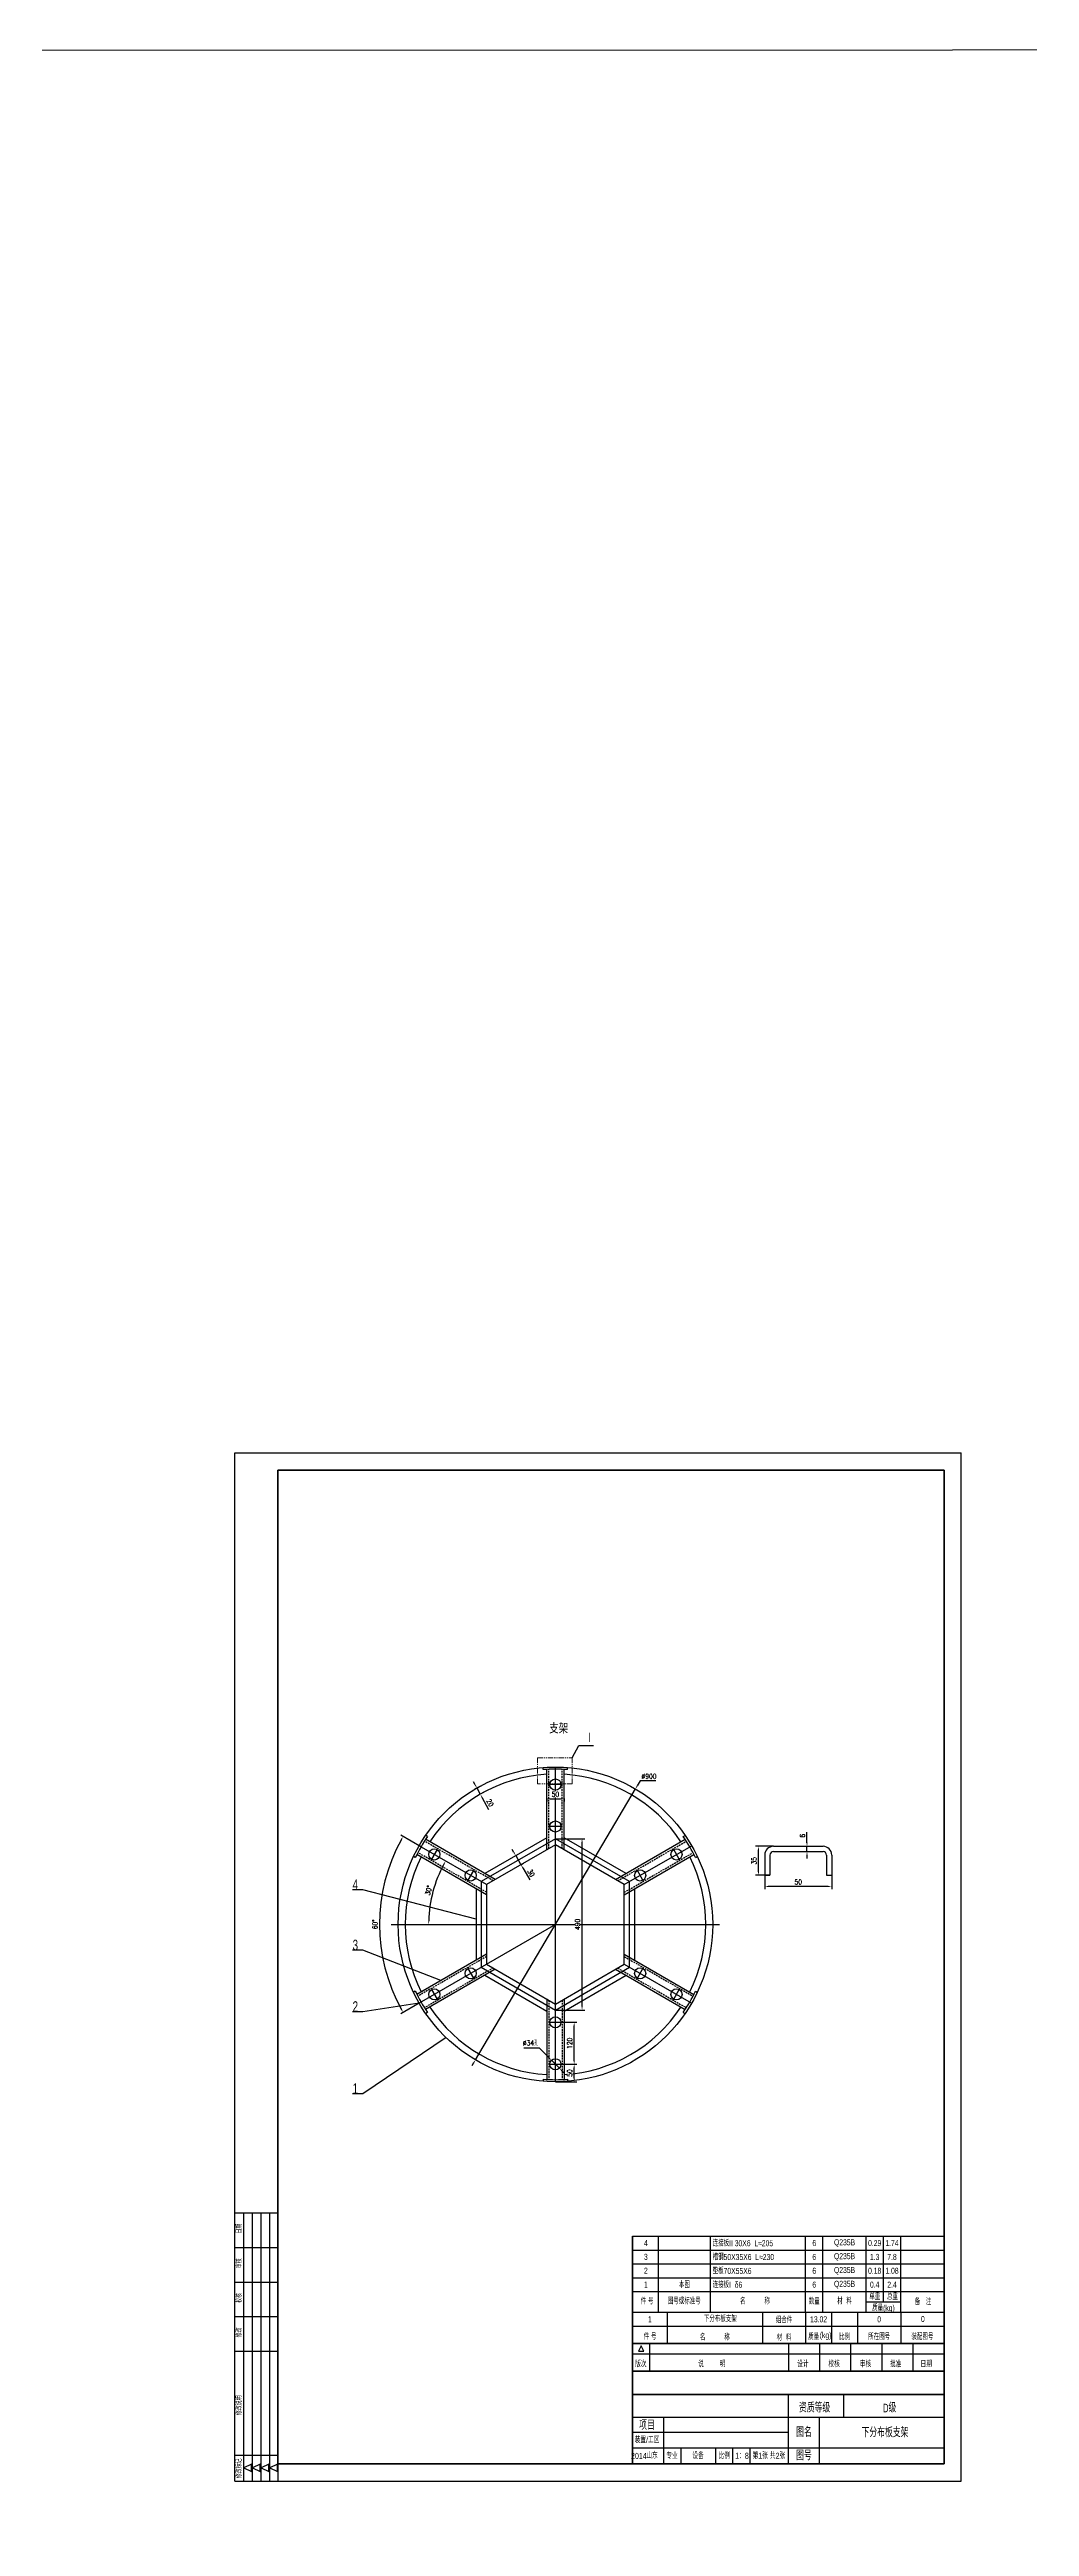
# Model space of a CAD drawing. Header units: millimetres. Extents: x 173791 to 206178, y -159089 to -143118.
# Drawn here: x 179192 to 181996, y -150201 to -143118 of the extents above; entities that cross this region are included whole.
import ezdxf
from ezdxf.enums import TextEntityAlignment as Align

# ---------------------------------------------------------------- set-up
doc = ezdxf.new("R2010")
doc.units = ezdxf.units.MM
doc.linetypes.add('DASHED', pattern=[0.75, 0.5, -0.25])
doc.linetypes.add('PHANTOM', pattern=[2.5, 1.25, -0.25, 0.25, -0.25, 0.25, -0.25])
doc.layers.add('4虚线层', color=6, linetype='DASHED')
doc.layers.add('5（双点划线）', color=2, linetype='PHANTOM', lineweight=20)
doc.layers.add('图层1', color=4, linetype='Continuous', lineweight=35)
doc.styles.add('TH_GBDIM', font='romans.shx', dxfattribs={"width": 0.8, "bigfont": 'gbcbig.shx'})
doc.styles.add('样式 3.5', font='roms.shx', dxfattribs={"width": 0.7, "height": 3.5, "bigfont": 'hztxt.shx'})
doc.styles.add('样式 5', font='roms.shx', dxfattribs={"width": 0.67, "height": 5, "bigfont": 'hztxt.shx'})
doc.dimstyles.new('TH_GBDIM', dxfattribs={"dimtxt": 3.5, "dimasz": 2.5, "dimexe": 2, "dimexo": 0, "dimgap": 1.5, "dimtad": 1, "dimdec": 1, "dimzin": 0, "dimdsep": 46, "dimtxsty": 'TH_GBDIM', "dimcen": 2.5, "dimclrd": 130, "dimclre": 130, "dimclrt": 3, "dimadec": 0, "dimazin": 0, "dimtfac": 0.714286, "dimtdec": 1, "dimtmove": 0, "dimatfit": 3, "dimfxl": 0, "dimtzin": 0, "dimlwd": -1, "dimlwe": -1, "dimarcsym": 0})

# ---------------------------------------------------------------- blocks, each defined once
blk = doc.blocks.new('*D26')
at = {"color": 130, "linetype": 'Continuous', "transparency": 16777216}
for p, q in [((180614.2, -148118.8), (180614.2, -148128.1)), ((180624.2, -148120.1), (180654.2, -148120.1))]:
    blk.add_line(p, q, dxfattribs=at)
at = {"color": 130, "transparency": 16777216}
blk.add_line((180664.2, -148118.8), (180664.2, -148128.1), dxfattribs=at)
for points in [[(180624.2, -148118.4), (180624.2, -148121.8), (180614.2, -148120.1)], [(180654.2, -148118.4), (180654.2, -148121.8), (180664.2, -148120.1)]]:
    blk.add_solid(points, dxfattribs=at)
at = {"color": 3, "transparency": 16777216, "insert": (180639.2, -148107.1), "char_height": 14, "attachment_point": 5, "style": 'TH_GBDIM', "bg_fill": 3, "box_fill_scale": 1.1, "bg_fill_color": 256, "bg_fill_true_color": 13158600, "bg_fill_transparency": 0}
blk.add_mtext('50', dxfattribs=at)
at = {"layer": 'Defpoints', "color": 0, "transparency": 16777216}
for p in [(180614.2, -148118.8), (180664.2, -148118.8), (180664.2, -148120.1)]:
    blk.add_point(p, dxfattribs=at)
blk = doc.blocks.new('*D27')
at = {"color": 130, "linetype": 'Continuous', "transparency": 16777216}
for p, q in [((180409.9, -148080.2), (180405.1, -148071.4)), ((180424.8, -148083.5), (180407.6, -148092.8)), ((180414.6, -148089), (180424.2, -148106.6)), ((180428.9, -148115.4), (180448.1, -148150.7))]:
    blk.add_line(p, q, dxfattribs=at)
at = {"color": 130, "transparency": 16777216}
blk.add_line((180434.3, -148101.1), (180417.1, -148110.4), dxfattribs=at)
for points in [[(180411.3, -148079.4), (180408.4, -148081), (180414.6, -148089)], [(180430.4, -148114.6), (180427.5, -148116.2), (180424.2, -148106.6)]]:
    blk.add_solid(points, dxfattribs=at)
at = {"color": 3, "transparency": 16777216, "insert": (180452.3, -148131.2), "char_height": 14, "attachment_point": 5, "rotation": 298.46328, "style": 'TH_GBDIM', "bg_fill": 3, "box_fill_scale": 1.1, "bg_fill_color": 256, "bg_fill_true_color": 13158600, "bg_fill_transparency": 0}
blk.add_mtext('20', dxfattribs=at)
at = {"layer": 'Defpoints', "color": 0, "transparency": 16777216}
for p in [(180424.2, -148106.6), (180424.8, -148083.5), (180434.3, -148101.1)]:
    blk.add_point(p, dxfattribs=at)
blk = doc.blocks.new('*D28')
at = {"color": 130, "linetype": 'Continuous', "transparency": 16777216}
for p, q in [((180520.7, -148273.7), (180515.7, -148265)), ((180525.7, -148282.4), (180532.6, -148278.4)), ((180525.7, -148282.4), (180540.7, -148308.3)), ((180545.7, -148317), (180565.7, -148351.8))]:
    blk.add_line(p, q, dxfattribs=at)
at = {"color": 130, "transparency": 16777216}
blk.add_line((180540.7, -148308.3), (180547.6, -148304.3), dxfattribs=at)
for points in [[(180522.1, -148272.9), (180519.2, -148274.5), (180525.7, -148282.4)], [(180547.1, -148316.2), (180544.2, -148317.8), (180540.7, -148308.3)]]:
    blk.add_solid(points, dxfattribs=at)
at = {"layer": 'Defpoints', "color": 0, "transparency": 16777216}
blk.add_point((180525.7, -148282.4), dxfattribs=at)
at = {"color": 3, "transparency": 16777216, "insert": (180569.5, -148332.2), "char_height": 14, "attachment_point": 5, "rotation": 300, "style": 'TH_GBDIM', "bg_fill": 3, "box_fill_scale": 1.1, "bg_fill_color": 256, "bg_fill_true_color": 13158600, "bg_fill_transparency": 0}
blk.add_mtext('30', dxfattribs=at)
at = {"layer": 'Defpoints', "color": 0, "transparency": 16777216}
blk.add_point((180540.7, -148308.3), dxfattribs=at)
blk.add_point((180540.7, -148308.3), dxfattribs=at)
blk = doc.blocks.new('*D29')
at = {"color": 130, "linetype": 'Continuous', "transparency": 16777216}
for p, q in [((180881.5, -148068.8), (180873.2, -148083)), ((180926.5, -148068.8), (180881.5, -148068.8)), ((180405.3, -148875.2), (180400.3, -148883.8))]:
    blk.add_line(p, q, dxfattribs=at)
at = {"color": 130, "transparency": 16777216}
blk.add_solid([(180403.9, -148874.3), (180406.8, -148876), (180410.4, -148866.6)], dxfattribs=at)
at = {"layer": 'Defpoints', "color": 0, "transparency": 16777216}
blk.add_point((180410.4, -148866.6), dxfattribs=at)
at = {"color": 3, "transparency": 16777216, "insert": (180907, -148055.8), "char_height": 14, "attachment_point": 5, "style": 'TH_GBDIM', "bg_fill": 3, "box_fill_scale": 1.1, "bg_fill_color": 256, "bg_fill_true_color": 13158600, "bg_fill_transparency": 0}
blk.add_mtext('∅900', dxfattribs=at)
at = {"color": 130, "linetype": 'Continuous', "transparency": 16777216}
blk.add_line((180410.4, -148866.6), (180868.1, -148091.6), dxfattribs=at)
at = {"color": 130, "transparency": 16777216}
blk.add_solid([(180871.7, -148082.2), (180874.6, -148083.9), (180868.1, -148091.6)], dxfattribs=at)
at = {"layer": 'Defpoints', "color": 0, "transparency": 16777216}
blk.add_point((180868.1, -148091.6), dxfattribs=at)
blk = doc.blocks.new('*D30')
at = {"color": 130, "linetype": 'Continuous', "transparency": 16777216}
blk.add_arc((180639.2, -148479.1), 362.7, 151.57992, 178.42008, dxfattribs=at)
at = {"color": 130, "transparency": 16777216}
for points in [[(180318.8, -148305.7), (180321.8, -148307.3), (180325.2, -148297.8)], [(180278.4, -148469.1), (180275.1, -148469.1), (180276.6, -148479.1)]]:
    blk.add_solid(points, dxfattribs=at)
at = {"layer": 'Defpoints', "color": 0, "transparency": 16777216}
for p in [(180256.5, -148258.1), (180442.1, -148365.3), (180169.2, -148479.1), (181109.2, -148479.1)]:
    blk.add_point(p, dxfattribs=at)
at = {"color": 3, "transparency": 16777216, "insert": (180276.4, -148381.9), "char_height": 14, "attachment_point": 5, "rotation": 75, "style": 'TH_GBDIM', "bg_fill": 3, "box_fill_scale": 1.1, "bg_fill_color": 256, "bg_fill_true_color": 13158600, "bg_fill_transparency": 0}
blk.add_mtext('30°', dxfattribs=at)
at = {"layer": 'Defpoints', "color": 0, "transparency": 16777216}
blk.add_point((180298.5, -148355.1), dxfattribs=at)
blk = doc.blocks.new('*D31')
at = {"color": 130, "transparency": 16777216}
blk.add_line((180256.5, -148258.1), (180196.5, -148223.5), dxfattribs=at)
at = {"color": 130, "linetype": 'Continuous', "transparency": 16777216}
blk.add_line((180249.5, -148704.1), (180196.5, -148734.7), dxfattribs=at)
blk.add_arc((180639.2, -148479.1), 503.3, 151.13848, 208.86152, dxfattribs=at)
at = {"color": 130, "transparency": 16777216}
for points in [[(180197, -148235.4), (180199.9, -148237), (180203.4, -148227.5)], [(180199.9, -148721.2), (180197, -148722.9), (180203.4, -148730.7)]]:
    blk.add_solid(points, dxfattribs=at)
at = {"layer": 'Defpoints', "color": 0, "transparency": 16777216}
for p in [(180256.5, -148258.1), (180143.6, -148391.7), (180442.1, -148365.3), (180639.2, -148479.1), (180249.5, -148704.1)]:
    blk.add_point(p, dxfattribs=at)
at = {"color": 3, "transparency": 16777216, "insert": (180123, -148479.1), "char_height": 14, "attachment_point": 5, "rotation": 90, "style": 'TH_GBDIM', "bg_fill": 3, "box_fill_scale": 1.1, "bg_fill_color": 256, "bg_fill_true_color": 13158600, "bg_fill_transparency": 0}
blk.add_mtext('60°', dxfattribs=at)
blk = doc.blocks.new('*D32')
at = {"color": 130, "transparency": 16777216}
blk.add_line((180639.2, -148234.1), (180723.5, -148234.1), dxfattribs=at)
at = {"color": 130, "linetype": 'Continuous', "transparency": 16777216}
for p, q in [((180715.5, -148714.1), (180715.5, -148244.1)), ((180639.2, -148724.1), (180723.5, -148724.1))]:
    blk.add_line(p, q, dxfattribs=at)
at = {"color": 130, "transparency": 16777216}
for points in [[(180713.8, -148244.1), (180717.1, -148244.1), (180715.5, -148234.1)], [(180713.8, -148714.1), (180717.1, -148714.1), (180715.5, -148724.1)]]:
    blk.add_solid(points, dxfattribs=at)
at = {"layer": 'Defpoints', "color": 0, "transparency": 16777216}
for p in [(180639.2, -148234.1), (180715.5, -148234.1), (180639.2, -148724.1)]:
    blk.add_point(p, dxfattribs=at)
at = {"color": 3, "transparency": 16777216, "insert": (180702.5, -148479.1), "char_height": 14, "attachment_point": 5, "rotation": 90, "style": 'TH_GBDIM', "bg_fill": 3, "box_fill_scale": 1.1, "bg_fill_color": 256, "bg_fill_true_color": 13158600, "bg_fill_transparency": 0}
blk.add_mtext('490', dxfattribs=at)
blk = doc.blocks.new('*D33')
at = {"color": 130, "transparency": 16777216}
blk.add_line((181238.2, -148338.7), (181238.2, -148378.7), dxfattribs=at)
at = {"color": 130, "linetype": 'Continuous', "transparency": 16777216}
for p, q in [((181419.9, -148370.7), (181248.2, -148370.7)), ((181429.9, -148338.7), (181429.9, -148378.7))]:
    blk.add_line(p, q, dxfattribs=at)
at = {"color": 130, "transparency": 16777216}
for points in [[(181248.2, -148369), (181248.2, -148372.4), (181238.2, -148370.7)], [(181419.9, -148369), (181419.9, -148372.4), (181429.9, -148370.7)]]:
    blk.add_solid(points, dxfattribs=at)
at = {"layer": 'Defpoints', "color": 0, "transparency": 16777216}
for p in [(181238.2, -148338.7), (181238.2, -148370.7), (181429.9, -148338.7)]:
    blk.add_point(p, dxfattribs=at)
at = {"color": 3, "transparency": 16777216, "insert": (181334.1, -148357.7), "char_height": 14, "attachment_point": 5, "style": 'TH_GBDIM', "bg_fill": 3, "box_fill_scale": 1.1, "bg_fill_color": 256, "bg_fill_true_color": 13158600, "bg_fill_transparency": 0}
blk.add_mtext('{50}{}{}', dxfattribs=at)
blk = doc.blocks.new('*D34')
at = {"color": 130, "transparency": 16777216}
blk.add_line((181263.2, -148255.8), (181212.2, -148255.8), dxfattribs=at)
at = {"color": 130, "linetype": 'Continuous', "transparency": 16777216}
for p, q in [((181220.2, -148328.7), (181220.2, -148265.8)), ((181253.2, -148338.7), (181212.2, -148338.7))]:
    blk.add_line(p, q, dxfattribs=at)
at = {"color": 130, "transparency": 16777216}
for points in [[(181218.5, -148265.8), (181221.9, -148265.8), (181220.2, -148255.8)], [(181218.5, -148328.7), (181221.9, -148328.7), (181220.2, -148338.7)]]:
    blk.add_solid(points, dxfattribs=at)
at = {"layer": 'Defpoints', "color": 0, "transparency": 16777216}
for p in [(181263.2, -148255.8), (181253.2, -148338.7)]:
    blk.add_point(p, dxfattribs=at)
at = {"color": 3, "transparency": 16777216, "insert": (181207.2, -148297.2), "char_height": 14, "attachment_point": 5, "rotation": 90, "style": 'TH_GBDIM', "bg_fill": 3, "box_fill_scale": 1.1, "bg_fill_color": 256, "bg_fill_true_color": 13158600, "bg_fill_transparency": 0}
blk.add_mtext('{35}{}{}', dxfattribs=at)
at = {"layer": 'Defpoints', "color": 0, "transparency": 16777216}
blk.add_point((181220.2, -148255.8), dxfattribs=at)
blk = doc.blocks.new('*D35')
at = {"color": 130, "linetype": 'Continuous', "transparency": 16777216}
for p, q in [((181359.1, -148245.8), (181359.1, -148215.3)), ((181334.1, -148270.8), (181367.1, -148270.8)), ((181359.1, -148270.8), (181359.1, -148255.8)), ((181359.1, -148280.8), (181359.1, -148290.8))]:
    blk.add_line(p, q, dxfattribs=at)
at = {"color": 130, "transparency": 16777216}
blk.add_line((181334.1, -148255.8), (181367.1, -148255.8), dxfattribs=at)
for points in [[(181357.4, -148245.8), (181360.8, -148245.8), (181359.1, -148255.8)], [(181357.4, -148280.8), (181360.8, -148280.8), (181359.1, -148270.8)]]:
    blk.add_solid(points, dxfattribs=at)
at = {"layer": 'Defpoints', "color": 0, "transparency": 16777216}
blk.add_point((181334.1, -148270.8), dxfattribs=at)
at = {"color": 3, "transparency": 16777216, "insert": (181346.1, -148225.6), "char_height": 14, "attachment_point": 5, "rotation": 90, "style": 'TH_GBDIM', "bg_fill": 3, "box_fill_scale": 1.1, "bg_fill_color": 256, "bg_fill_true_color": 13158600, "bg_fill_transparency": 0}
blk.add_mtext('{6}{}{}', dxfattribs=at)
at = {"layer": 'Defpoints', "color": 0, "transparency": 16777216}
for p in [(181334.1, -148255.8), (181359.1, -148255.8)]:
    blk.add_point(p, dxfattribs=at)
blk = doc.blocks.new('*D47')
at = {"color": 130, "transparency": 16777216}
blk.add_line((180639.2, -148879.1), (180700.9, -148879.1), dxfattribs=at)
at = {"color": 130, "linetype": 'Continuous', "transparency": 16777216}
for p, q in [((180639.2, -148929.1), (180700.9, -148929.1)), ((180692.9, -148919.1), (180692.9, -148889.1))]:
    blk.add_line(p, q, dxfattribs=at)
at = {"color": 130, "transparency": 16777216}
for points in [[(180691.2, -148889.1), (180694.5, -148889.1), (180692.9, -148879.1)], [(180691.2, -148919.1), (180694.5, -148919.1), (180692.9, -148929.1)]]:
    blk.add_solid(points, dxfattribs=at)
at = {"color": 3, "transparency": 16777216, "insert": (180679.9, -148904.1), "char_height": 14, "attachment_point": 5, "rotation": 90, "style": 'TH_GBDIM', "bg_fill": 3, "box_fill_scale": 1.1, "bg_fill_color": 256, "bg_fill_true_color": 13158600, "bg_fill_transparency": 0}
blk.add_mtext('50', dxfattribs=at)
at = {"layer": 'Defpoints', "color": 0, "transparency": 16777216}
for p in [(180639.2, -148879.1), (180692.9, -148879.1), (180639.2, -148929.1)]:
    blk.add_point(p, dxfattribs=at)
blk = doc.blocks.new('*D48')
at = {"color": 130, "transparency": 16777216}
blk.add_line((180639.2, -148759.1), (180700.9, -148759.1), dxfattribs=at)
at = {"color": 130, "linetype": 'Continuous', "transparency": 16777216}
for p, q in [((180692.9, -148869.1), (180692.9, -148769.1)), ((180639.2, -148879.1), (180700.9, -148879.1))]:
    blk.add_line(p, q, dxfattribs=at)
at = {"color": 130, "transparency": 16777216}
for points in [[(180691.2, -148769.1), (180694.5, -148769.1), (180692.9, -148759.1)], [(180691.2, -148869.1), (180694.5, -148869.1), (180692.9, -148879.1)]]:
    blk.add_solid(points, dxfattribs=at)
at = {"layer": 'Defpoints', "color": 0, "transparency": 16777216}
for p in [(180639.2, -148759.1), (180692.9, -148759.1), (180639.2, -148879.1)]:
    blk.add_point(p, dxfattribs=at)
at = {"color": 3, "transparency": 16777216, "insert": (180679.9, -148819.1), "char_height": 14, "attachment_point": 5, "rotation": 90, "style": 'TH_GBDIM', "bg_fill": 3, "box_fill_scale": 1.1, "bg_fill_color": 256, "bg_fill_true_color": 13158600, "bg_fill_transparency": 0}
blk.add_mtext('120', dxfattribs=at)
blk = doc.blocks.new('*D49')
at = {"color": 130, "linetype": 'Continuous', "transparency": 16777216}
for p, q in [((180548.7, -148832), (180592.7, -148832)), ((180592.7, -148832), (180621, -148860.6)), ((180650.5, -148890.5), (180628, -148867.7)), ((180657.5, -148897.6), (180664.6, -148904.7))]:
    blk.add_line(p, q, dxfattribs=at)
at = {"color": 130, "transparency": 16777216}
blk.add_solid([(180658.7, -148896.4), (180656.3, -148898.8), (180650.5, -148890.5)], dxfattribs=at)
at = {"layer": 'Defpoints', "color": 0, "transparency": 16777216}
for p in [(180628, -148867.7), (180650.5, -148890.5)]:
    blk.add_point(p, dxfattribs=at)
at = {"color": 3, "transparency": 16777216, "insert": (180567.7, -148818.5), "char_height": 14, "attachment_point": 5, "style": 'TH_GBDIM', "bg_fill": 3, "box_fill_scale": 1.1, "bg_fill_color": 256, "bg_fill_true_color": 13158600, "bg_fill_transparency": 0}
blk.add_mtext('{%%c34孔}{}{}', dxfattribs=at)
at = {"color": 130, "transparency": 16777216}
blk.add_solid([(180622.2, -148859.4), (180619.8, -148861.8), (180628, -148867.7)], dxfattribs=at)

msp = doc.modelspace()

# ---------------------------------------------------------------- linework, layer by layer
at = {"color": 7, "linetype": 'Continuous'}
for p, q in [((179721.7, -147130.8), (181800.7, -147130.8)), ((179721.7, -150071.1), (179721.7, -147130.8)), ((181800.7, -150071.1), (181800.7, -147130.8)), ((179721.7, -149303.8), (179845.4, -149303.8)), ((179746.4, -149303.8), (179746.4, -150071.1)), ((179771.2, -149303.8), (179771.2, -150071.1)), ((179795.9, -149303.8), (179795.9, -150071.1)), ((179820.7, -149303.8), (179820.7, -150071.1)), ((179721.7, -149402.8), (179845.4, -149402.8)), ((179721.7, -149501.8), (179845.4, -149501.8)), ((179721.7, -149600.8), (179845.4, -149600.8)), ((179721.7, -149699.8), (179845.4, -149699.8)), ((179721.7, -149996.8), (179845.4, -149996.8)), ((179721.7, -150071.1), (181800.7, -150071.1))]:
    msp.add_line(p, q, dxfattribs=at)
at = {"color": 2}
for p, q in [((180686.9, -148002.3), (180706.2, -147967.5)), ((180706.2, -147967.5), (180748.2, -147967.5))]:
    msp.add_line(p, q, dxfattribs=at)
for p, q in [((180604.2, -148036.5), (180604.2, -148030.5)), ((180614.2, -148265.9), (180614.2, -148035.8)), ((180664.2, -148265.9), (180664.2, -148035.8)), ((180674.2, -148036.5), (180674.2, -148030.5)), ((180467.1, -148350.8), (180267.8, -148235.8)), ((180614.2, -148231.2), (180437.1, -148333.5)), ((180639.2, -148251.4), (180442.1, -148365.3)), ((180836.4, -148365.3), (180639.2, -148251.4)), ((180841.4, -148333.5), (180664.2, -148231.2)), ((180811.4, -148350.8), (181010.7, -148235.8)), ((180442.1, -148394.1), (180242.8, -148279.1)), ((180836.4, -148394.1), (181035.7, -148279.1)), ((181238.2, -148280.8), (181238.2, -148338.7)), ((181253.2, -148280.8), (181253.2, -148338.7)), ((181263.2, -148255.8), (181404.9, -148255.8)), ((181263.2, -148270.8), (181404.9, -148270.8)), ((181414.9, -148280.8), (181414.9, -148338.7)), ((181429.9, -148280.8), (181429.9, -148338.7)), ((180412.1, -148376.8), (180412.1, -148581.4)), ((180442.1, -148365.3), (180442.1, -148592.9)), ((180836.4, -148592.9), (180836.4, -148365.3)), ((180836.4, -148592.9), (180836.4, -148365.3)), ((180866.4, -148581.4), (180866.4, -148376.8)), ((181238.2, -148338.7), (181253.2, -148338.7)), ((181414.9, -148338.7), (181429.9, -148338.7)), ((180442.1, -148564.1), (180242.8, -148679.1)), ((180442.1, -148592.9), (180639.2, -148706.8)), ((180639.2, -148706.8), (180836.4, -148592.9)), ((180836.4, -148564.1), (181035.7, -148679.1)), ((180467.1, -148607.4), (180267.8, -148722.4)), ((180437.1, -148624.7), (180614.2, -148727)), ((180664.2, -148727), (180841.4, -148624.7)), ((180811.4, -148607.4), (181010.7, -148722.4)), ((181040.1, -148670.1), (181045.3, -148673.1)), ((180614.2, -148692.4), (180614.2, -148922.4)), ((180664.2, -148692.4), (180664.2, -148922.4)), ((181005.1, -148730.7), (181010.3, -148733.7)), ((180326.3, -148802.5), (180088.6, -148963.4)), ((180604.2, -148921.7), (180604.2, -148927.7)), ((180674.2, -148921.7), (180674.2, -148927.7)), ((180088.6, -148963.4), (180058.9, -148963.4)), ((180860.2, -149370.6), (181751.2, -149370.6)), ((180934.4, -149588.4), (180934.4, -149370.6)), ((181082.9, -149588.4), (181082.9, -149370.6)), ((181355.2, -149588.4), (181355.2, -149370.6)), ((181404.7, -149588.4), (181404.7, -149370.6)), ((181528.4, -149588.4), (181528.4, -149370.6)), ((181577.9, -149558.7), (181577.9, -149370.6)), ((181627.4, -149588.4), (181627.4, -149370.6)), ((180860.2, -149410.2), (181751.2, -149410.2)), ((180860.2, -149449.8), (181751.2, -149449.8)), ((180860.2, -149489.4), (181751.2, -149489.4)), ((180860.2, -149529), (181751.2, -149529)), ((180860.2, -149588.4), (181751.2, -149588.4)), ((181528.4, -149558.7), (181627.4, -149558.7)), ((180860.2, -149677.5), (181751.2, -149677.5)), ((180860.2, -149690.4), (180860.2, -149715.2)), ((180860.2, -149707.2), (181751.2, -149707.2)), ((180884.2, -149684.3), (180877.4, -149699.4)), ((180877.4, -149699.4), (180891.9, -149699.4)), ((180891.9, -149699.4), (180884.2, -149684.3)), ((180909.7, -149756.7), (180909.7, -149677.5)), ((181305.7, -149677.5), (181305.7, -149756.7)), ((181394.8, -149677.5), (181394.8, -149756.7)), ((181483.9, -149677.5), (181483.9, -149756.7)), ((181573, -149677.5), (181573, -149756.7)), ((181662.1, -149677.5), (181662.1, -149756.7)), ((181305.7, -150021.6), (181305.7, -149823.6)), ((181464.1, -149887.9), (181464.1, -149823.6)), ((180860.2, -149887.9), (181751.2, -149887.9)), ((181305.7, -149932.5), (180860.2, -149932.5)), ((180949.3, -150021.6), (180949.3, -149887.9)), ((181394.8, -150021.6), (181394.8, -149887.9)), ((179845.4, -150021.6), (179845.4, -150071.1)), ((181751.2, -149977), (180860.2, -149977)), ((180998.8, -150021.6), (180998.8, -149977)), ((181097.8, -150021.6), (181097.8, -149977)), ((181147.3, -150021.6), (181147.3, -149977)), ((181196.8, -150021.6), (181196.8, -149977)), ((179769.5, -150022.5), (179747.9, -150033.6)), ((179747.9, -150033.6), (179769.5, -150043.4)), ((179769.5, -150043.4), (179769.5, -150022.5)), ((179794.3, -150022.5), (179772.6, -150033.6)), ((179772.6, -150033.6), (179794.3, -150043.4)), ((179794.3, -150043.4), (179794.3, -150022.5)), ((179819, -150022.5), (179797.4, -150033.6)), ((179797.4, -150033.6), (179819, -150043.4)), ((179819, -150043.4), (179819, -150022.5)), ((179843.8, -150022.5), (179822.1, -150033.6)), ((179822.1, -150033.6), (179843.8, -150043.4)), ((179843.8, -150043.4), (179843.8, -150022.5))]:
    msp.add_line(p, q)
at = {"color": 1, "ltscale": 1.5}
for p, q in [((180639.2, -148929.1), (180639.2, -148029.1)), ((180639.2, -148234.1), (180427.1, -148356.6)), ((180851.4, -148356.6), (180639.2, -148234.1)), ((180442.1, -148365.3), (180256.5, -148258.1)), ((180836.4, -148365.3), (181027.2, -148255.1)), ((180427.1, -148356.6), (180427.1, -148601.6)), ((180851.4, -148601.6), (180851.4, -148356.6)), ((180169.2, -148479.1), (181109.2, -148479.1)), ((180189.2, -148479.1), (181089.2, -148479.1)), ((180639.2, -148479.1), (180249.5, -148704.1)), ((180427.1, -148601.6), (180639.2, -148724.1)), ((180639.2, -148724.1), (180851.4, -148601.6)), ((180836.4, -148592.9), (181027.2, -148703.1)), ((180977.7, -148693), (180993.7, -148665.2))]:
    msp.add_line(p, q, dxfattribs=at)
at = {"color": 4}
for p, q in [((180860.2, -149532), (180860.2, -149556.8)), ((180860.2, -149532), (180860.2, -149556.8)), ((180860.2, -149532), (180860.2, -149556.8)), ((180860.2, -149571.6), (180860.2, -149596.4))]:
    msp.add_line(p, q, dxfattribs=at)
for points in [[(180959.2, -149588.4), (180959.2, -149677.5)], [(181231.4, -149588.4), (181231.4, -149677.5)], [(181355.2, -149588.4), (181355.2, -149677.5)], [(181429.4, -149588.4), (181429.4, -149677.5)], [(181503.7, -149588.4), (181503.7, -149677.5)], [(181627.4, -149588.4), (181627.4, -149677.5)], [(180860.2, -149628), (181751.2, -149628)]]:
    msp.add_lwpolyline(points)
for centre, radius in [((180639.2, -148479.1), 450), ((180985.7, -148679.1), 16)]:
    msp.add_circle(centre, radius)
for centre, radius, start, end in [((180639.2, -148479.1), 444, 85.47875, 94.52125), ((180639.2, -148479.1), 430, 93.33303, 146.66697), ((180639.2, -148479.1), 430, 33.33303, 86.66697), ((180639.2, -148479.1), 430, 153.33303, 206.66697), ((180639.2, -148479.1), 430, 333.33303, 26.66697), ((181263.2, -148280.8), 25, 90, 180), ((181263.2, -148280.8), 10, 90, 180), ((181404.9, -148280.8), 25, 0, 90), ((181404.9, -148280.8), 10, 0, 90), ((180639.2, -148479.1), 444, 325.47875, 334.52125), ((180639.2, -148479.1), 430, 213.33303, 266.66697), ((180639.2, -148479.1), 430, 273.33303, 326.66697), ((180639.2, -148479.1), 444, 265.47875, 274.52125)]:
    msp.add_arc(centre, radius, start, end)
at = {"layer": '4虚线层', "ltscale": 10}
for p, q in [((180620.2, -148262.4), (180620.2, -148035.5)), ((180658.2, -148262.4), (180658.2, -148035.5)), ((180461.1, -148354.3), (180264.6, -148240.9)), ((180817.4, -148354.3), (181013.9, -148240.9)), ((180442.1, -148387.2), (180247.6, -148274.9)), ((180836.4, -148387.2), (181032.9, -148273.8)), ((180442.1, -148571), (180247.6, -148683.3)), ((180461.1, -148603.9), (180264.6, -148717.4)), ((180817.4, -148603.9), (181013.9, -148717.4)), ((180836.4, -148571), (181032.9, -148684.4)), ((180620.2, -148695.8), (180620.2, -148922.7)), ((180658.2, -148695.8), (180658.2, -148922.7))]:
    msp.add_line(p, q, dxfattribs=at)
at = {"layer": '图层1'}
for p, q in [((181751.2, -147180.3), (179845.4, -147180.3)), ((179845.4, -147180.3), (179845.4, -150021.6)), ((181751.2, -150021.6), (181751.2, -147180.3)), ((181751.2, -150021.6), (181751.2, -147180.3)), ((180860.2, -149715.2), (180860.2, -149370.6)), ((180860.2, -149756.7), (180860.2, -149380.5)), ((180860.2, -149756.7), (180860.2, -149380.5)), ((180860.2, -149677.5), (181751.2, -149677.5)), ((181751.2, -149756.7), (180860.2, -149756.7)), ((180860.2, -149756.7), (180860.2, -149823.6)), ((180860.2, -149756.7), (180860.2, -149823.6)), ((180860.2, -149823.6), (181751.2, -149823.6)), ((180860.2, -149823.6), (181751.2, -149823.6)), ((181751.2, -149823.6), (180860.2, -149823.6)), ((180860.2, -150021.6), (180860.2, -149823.6)), ((179845.4, -150021.6), (181751.2, -150021.6))]:
    msp.add_line(p, q, dxfattribs=at)

# ---------------------------------------------------------------- texts
at = {"style": '样式 3.5', "width": 0.67}
for s, height, p in [('4', 17.3, (180892.7, -149398.8)), ('连接板II 30X6  L≈205', 17.325, (181089.1, -149399.4)), ('3', 17.3, (180892.7, -149438.4)), ('槽钢50X35X6  L≈230', 17.325, (181089.1, -149439)), ('2', 17.3, (180892.7, -149478)), ('1', 17.3, (180892.7, -149517.6)), ('本图', 17.33, (180992.6, -149518.2)), ('连接板I  δ6', 17.33, (181089.1, -149518.2)), ('垫板70X55X6', 17.33, (181089.1, -149478.6)), ('下分布板支架', 17.33, (181064.1, -149615.7)), ('(kg)', 17.32, (181395.6, -149662.3))]:
    msp.add_text(s, height=height, dxfattribs=at).set_placement(p)
for s, height, p in [('6', 17.3, (181379.9, -149390.4)), ('Q235B', 17.33, (181466.6, -149390.4)), ('6', 17.3, (181379.9, -149430)), ('Q235B', 17.33, (181466.6, -149430)), ('6', 17.3, (181379.9, -149469.6)), ('6', 17.3, (181379.9, -149509.2)), ('Q235B', 17.33, (181466.6, -149469.6)), ('Q235B', 17.33, (181466.6, -149509.2)), ('件 号', 17.32, (180901.4, -149554.6)), ('图号或标准号', 17.32, (181007.9, -149554.1)), ('名          称', 17.325, (181210.2, -149554.2)), ('数量', 17.32, (181379.9, -149554.6)), ('材  料', 17.32, (181466.6, -149554.1)), ('单重', 17.32, (181553.1, -149541.7)), ('质量(kg)', 17.32, (181577.9, -149576.1)), ('总重', 17.32, (181603.8, -149541.5)), ('备   注', 17.32, (181690.9, -149555.8)), ('件 号', 17.32, (180910, -149655.7)), ('1', 17.3, (180909.7, -149608.2)), ('名          称', 17.325, (181095.3, -149657.6)), ('组合件', 17.32, (181293.3, -149608.2)), ('材  料', 17.32, (181293.3, -149658.4)), ('质量', 17.32, (181378.1, -149656.4)), ('13.02', 17.33, (181392.3, -149608.2)), ('比例', 17.32, (181466.6, -149656.8)), ('所在图号', 17.32, (181565.6, -149655.9)), ('0', 17.3, (181565.6, -149608.2)), ('装配图号', 17.32, (181689.3, -149655.9)), ('0', 17.3, (181690.7, -149607.5))]:
    msp.add_text(s, height=height, dxfattribs=at).set_placement(p, align=Align.MIDDLE)
at = {"color": 1, "style": '样式 3.5', "width": 0.67}
for s, p in [('0.29', (181552.8, -149390.4)), ('1.74', (181602.3, -149390.4)), ('1.3', (181552.8, -149430)), ('7.8', (181602.3, -149430)), ('0.18', (181552.8, -149469.6)), ('0.4', (181552.8, -149509.2)), ('1.08', (181602.3, -149469.6)), ('2.4', (181602.3, -149509.2))]:
    msp.add_text(s, height=17.33, dxfattribs=at).set_placement(p, align=Align.MIDDLE)
at = {"char_height": 30, "attachment_point": 1, "style": '样式 3.5'}
for s, insert, width in [('支架', (180621.2, -147903.2), 314.203), ('4', (180058.9, -148350.2), 32.852), ('3', (180058.9, -148523), 32.852), ('2', (180058.9, -148698.9), 32.852), ('1', (180058.9, -148933.4), 32.852)]:
    msp.add_mtext(s, dxfattribs=dict(at, insert=insert, width=width))
at = {"color": 2, "insert": (180723.6, -147930.1), "char_height": 30, "width": 314.203, "attachment_point": 1, "style": '样式 3.5'}
msp.add_mtext('Ⅰ', dxfattribs=at)
at = {"char_height": 14.85, "attachment_point": 5, "rotation": 90, "style": '样式 3.5'}
for s, insert in [('日期', (179734.3, -149349.1)), ('审核', (179734.3, -149448.1)), ('校核', (179734.3, -149547.1)), ('修改', (179734.3, -149646.1)), ('修改说明', (179734.3, -149854.2)), ('修改标记', (179734.3, -150034.5))]:
    msp.add_mtext(s, dxfattribs=dict(at, insert=insert))
at = {"attachment_point": 5}
for s, insert, char_height, style in [('版次', (180883.7, -149736.6), 17.32, '样式 3.5'), ('说        明', (181086.6, -149736.6), 17.32, '样式 3.5'), ('设计', (181347.4, -149736.6), 17.32, '样式 3.5'), ('校核', (181436.7, -149736.6), 17.32, '样式 3.5'), ('审核', (181526.5, -149736.6), 17.32, '样式 3.5'), ('批准', (181612.9, -149736.6), 17.32, '样式 3.5'), ('日期', (181700.2, -149736.6), 17.32, '样式 3.5'), ('资质等级', (181380.9, -149862.4), 24.75, '样式 5'), ('D级', (181595.5, -149862.4), 24.75, '样式 5'), ('装置/工区', (180901.3, -149953.7), 17.32, '样式 3.5'), ('项目', (180901.3, -149912.1), 24.75, '样式 5'), ('图名', (181350.4, -149932.3), 24.75, '样式 5'), ('下分布板支架', (181582.3, -149933), 24.75, '样式 5'), ('2014', (180878, -149999.1), 17.32, '样式 3.5'), ('山东', (180915.7, -149998), 17.32, '样式 3.5'), ('专业', (180972.8, -149998.8), 17.32, '样式 3.5'), ('设备', (181047.3, -149998.8), 17.32, '样式 3.5'), ('比例', (181122.2, -149998.8), 17.32, '样式 3.5'), ('1：8', (181173.2, -149998.8), 17.32, '样式 3.5'), ('第1张 共2张', (181250.1, -149998.8), 17.32, '样式 3.5'), ('图号', (181350.4, -149998.8), 24.75, '样式 5')]:
    msp.add_mtext(s, dxfattribs=dict(at, insert=insert, char_height=char_height, style=style))

# ---------------------------------------------------------------- next in the draw order: dimensions: what is measured, and where the dimension line sits
for p1, p2, distance, picture, middle in [((180424.8, -148083.5), (180434.3, -148101.1), -11.5, '*D27', (180452.3, -148131.2)), ((180525.7, -148282.4), (180540.7, -148308.3), 0, '*D28', (180569.5, -148332.2))]:
    dim = msp.add_aligned_dim(p1=p1, p2=p2, distance=distance, dimstyle='TH_GBDIM', override={"dimscale": 4, "dimdec": 0, "dimtfill": 1})
    dim.commit()
    dim.dimension.update_dxf_attribs({"geometry": picture, "text_midpoint": middle})
dim = msp.add_linear_dim(base=(180664.2, -148120.1), p1=(180614.2, -148118.8), p2=(180664.2, -148118.8), dimstyle='TH_GBDIM', override={"dimscale": 4, "dimtoh": 1, "dimdec": 0, "dimtfill": 1})
dim.commit()
dim.dimension.update_dxf_attribs({"geometry": '*D26', "text_midpoint": (180639.2, -148107.1)})
dim = msp.add_linear_dim(base=(181359.1, -148255.8), p1=(181334.1, -148270.8), p2=(181334.1, -148255.8), angle=90, text='{6}{}{}', dimstyle='TH_GBDIM', override={"dimscale": 4, "dimgap": 1.5, "dimtad": 1, "dimjust": 0, "dimdec": 0, "dimlfac": 1, "dimse1": 0, "dimse2": 0, "dimsd1": 0, "dimsd2": 0, "dimtfill": 1})
dim.commit()
dim.dimension.update_dxf_attribs({"geometry": '*D35', "text_midpoint": (181346.1, -148225.6)})
dim = msp.add_linear_dim(base=(181238.2, -148370.7), p1=(181429.9, -148338.7), p2=(181238.2, -148338.7), text='{50}{}{}', dimstyle='TH_GBDIM', override={"dimscale": 4, "dimgap": 1.5, "dimtad": 1, "dimjust": 0, "dimdec": 0, "dimlfac": 1, "dimse1": 0, "dimse2": 0, "dimsd1": 0, "dimsd2": 0, "dimtfill": 1})
dim.commit()
dim.dimension.update_dxf_attribs({"geometry": '*D33', "text_midpoint": (181334.1, -148370.7), "dimtype": 160})

# ---------------------------------------------------------------- next in the draw order: dimensions: what is measured, and where the dimension line sits
dim = msp.add_diameter_dim_2p(p1=(180410.4, -148866.6), p2=(180868.1, -148091.6), dimstyle='TH_GBDIM', override={"dimscale": 4, "dimtoh": 1, "dimdec": 0, "dimtfill": 1})
dim.commit()
dim.dimension.update_dxf_attribs({"geometry": '*D29', "text_midpoint": (180907, -148068.8), "dimtype": 163})
dim = msp.add_linear_dim(base=(181220.2, -148255.8), p1=(181253.2, -148338.7), p2=(181263.2, -148255.8), angle=90, text='{35}{}{}', dimstyle='TH_GBDIM', override={"dimscale": 4, "dimgap": 1.5, "dimtad": 1, "dimjust": 0, "dimdec": 0, "dimlfac": 1, "dimse1": 0, "dimse2": 0, "dimsd1": 0, "dimsd2": 0, "dimtfill": 1})
dim.commit()
dim.dimension.update_dxf_attribs({"geometry": '*D34', "text_midpoint": (181207.2, -148297.2)})

# ---------------------------------------------------------------- next in the draw order: linework, layer by layer
at = {"color": 1, "ltscale": 1.5}
for p, q in [((180655.2, -148079.1), (180623.2, -148079.1)), ((180873.7, -148633), (180889.7, -148605.2))]:
    msp.add_line(p, q, dxfattribs=at)
for centre in [(180639.2, -148079.1), (180881.7, -148619.1)]:
    msp.add_circle(centre, 16)
at = {"layer": '5（双点划线）', "ltscale": 12}
msp.add_lwpolyline([(180588, -148002.3), (180686.9, -148002.3), (180686.9, -148077.2), (180588, -148077.2)], close=True, dxfattribs=at)

# ---------------------------------------------------------------- next in the draw order: dimensions: what is measured, and where the dimension line sits
dim = msp.add_angular_dim_2l(base=(180298.5, -148355.1), line1=((180442.1, -148365.3), (180256.5, -148258.1)), line2=((180169.2, -148479.1), (181109.2, -148479.1)), dimstyle='TH_GBDIM', override={"dimscale": 4, "dimdec": 0, "dimtfill": 1})
dim.commit()
dim.dimension.update_dxf_attribs({"geometry": '*D30', "text_midpoint": (180276.4, -148381.9)})
dim = msp.add_linear_dim(base=(180692.9, -148879.1), p1=(180639.2, -148929.1), p2=(180639.2, -148879.1), angle=90, dimstyle='TH_GBDIM', override={"dimscale": 4, "dimdec": 0, "dimtfill": 1})
dim.commit()
dim.dimension.update_dxf_attribs({"geometry": '*D47', "text_midpoint": (180679.9, -148904.1)})

# ---------------------------------------------------------------- next in the draw order: linework, layer by layer
for p, q in [((181005.1, -148227.5), (181010.3, -148224.5)), ((181040.1, -148288.1), (181045.3, -148285.1))]:
    msp.add_line(p, q)
at = {"color": 1, "ltscale": 1.5}
for p, q in [((180993.7, -148293), (180977.7, -148265.2)), ((180889.7, -148353), (180873.7, -148325.2))]:
    msp.add_line(p, q, dxfattribs=at)
for centre in [(180985.7, -148279.1), (180881.7, -148339.1), (180639.2, -148879.1)]:
    msp.add_circle(centre, 16)
msp.add_arc((180639.2, -148479.1), 444, 25.47875, 34.52125)

# ---------------------------------------------------------------- next in the draw order: dimensions: what is measured, and where the dimension line sits
dim = msp.add_angular_dim_2l(base=(180143.6, -148391.7), line1=((180442.1, -148365.3), (180256.5, -148258.1)), line2=((180639.2, -148479.1), (180249.5, -148704.1)), dimstyle='TH_GBDIM', override={"dimscale": 4, "dimdec": 0, "dimtfill": 1})
dim.commit()
dim.dimension.update_dxf_attribs({"geometry": '*D31', "text_midpoint": (180123, -148479.1)})

# ---------------------------------------------------------------- next in the draw order: linework, layer by layer
for p, q in [((180273.4, -148227.5), (180268.2, -148224.5)), ((180238.4, -148288.1), (180233.2, -148285.1)), ((180088.6, -148380.2), (180058.9, -148380.2)), ((180412.1, -148464.2), (180088.6, -148380.2)), ((180088.6, -148553), (180058.9, -148553)), ((180311.2, -148639.6), (180088.6, -148553)), ((180238.4, -148670.1), (180233.2, -148673.1)), ((180088.6, -148728.9), (180058.9, -148728.9)), ((180249.5, -148704.1), (180088.6, -148728.9)), ((180273.4, -148730.7), (180268.2, -148733.7))]:
    msp.add_line(p, q)
for p, q in [((180300.8, -148265.2), (180284.8, -148293)), ((180404.8, -148325.2), (180388.8, -148353)), ((180388.8, -148605.2), (180404.8, -148633)), ((180284.8, -148665.2), (180300.8, -148693))]:
    msp.add_line(p, q, dxfattribs=at)
for centre in [(180292.8, -148279.1), (180396.8, -148339.1), (180396.8, -148619.1), (180292.8, -148679.1)]:
    msp.add_circle(centre, 16)
for start, end in [(145.47875, 154.52125), (205.47875, 214.52125)]:
    msp.add_arc((180639.2, -148479.1), 444, start, end)

# ---------------------------------------------------------------- next in the draw order: dimensions: what is measured, and where the dimension line sits
dim = msp.add_linear_dim(base=(180715.5, -148234.1), p1=(180639.2, -148724.1), p2=(180639.2, -148234.1), angle=90, dimstyle='TH_GBDIM', override={"dimscale": 4, "dimdec": 0, "dimtfill": 1})
dim.commit()
dim.dimension.update_dxf_attribs({"geometry": '*D32', "text_midpoint": (180702.5, -148479.1)})

# ---------------------------------------------------------------- next in the draw order: linework, layer by layer
msp.add_line((180655.2, -148199.1), (180623.2, -148199.1), dxfattribs=at)
for centre in [(180639.2, -148199.1), (180639.2, -148759.1)]:
    msp.add_circle(centre, 16)

# ---------------------------------------------------------------- next in the draw order: dimensions: what is measured, and where the dimension line sits
dim = msp.add_linear_dim(base=(180692.9, -148759.1), p1=(180639.2, -148879.1), p2=(180639.2, -148759.1), angle=90, dimstyle='TH_GBDIM', override={"dimscale": 4, "dimdec": 0, "dimtfill": 1})
dim.commit()
dim.dimension.update_dxf_attribs({"geometry": '*D48', "text_midpoint": (180679.9, -148819.1)})

# ---------------------------------------------------------------- next in the draw order: linework, layer by layer
msp.add_line((180623.2, -148759.1), (180655.2, -148759.1), dxfattribs=at)

# ---------------------------------------------------------------- next in the draw order: dimensions: what is measured, and where the dimension line sits
dim = msp.add_diameter_dim_2p(p1=(180650.5, -148890.5), p2=(180628, -148867.7), text='{%%c34孔}{}{}', dimstyle='TH_GBDIM', override={"dimscale": 4, "dimgap": 1.5, "dimtad": 1, "dimtih": 0, "dimtoh": 1, "dimdec": 0, "dimlfac": 1, "dimse1": 0, "dimse2": 0, "dimsd1": 0, "dimsd2": 0, "dimtix": 0, "dimtofl": 1, "dimatfit": 3, "dimtfill": 1})
dim.commit()
dim.dimension.update_dxf_attribs({"geometry": '*D49', "text_midpoint": (180567.7, -148832), "dimtype": 163})

# ---------------------------------------------------------------- next in the draw order: linework, layer by layer
msp.add_line((180623.2, -148879.1), (180655.2, -148879.1), dxfattribs=at)
msp.add_lwpolyline([(189762.3, -159084.6), (189758.4, -143117.6), (173791.3, -143121.5), (173795.3, -159088.6)], close=True)

doc.saveas('drawing.dxf')
